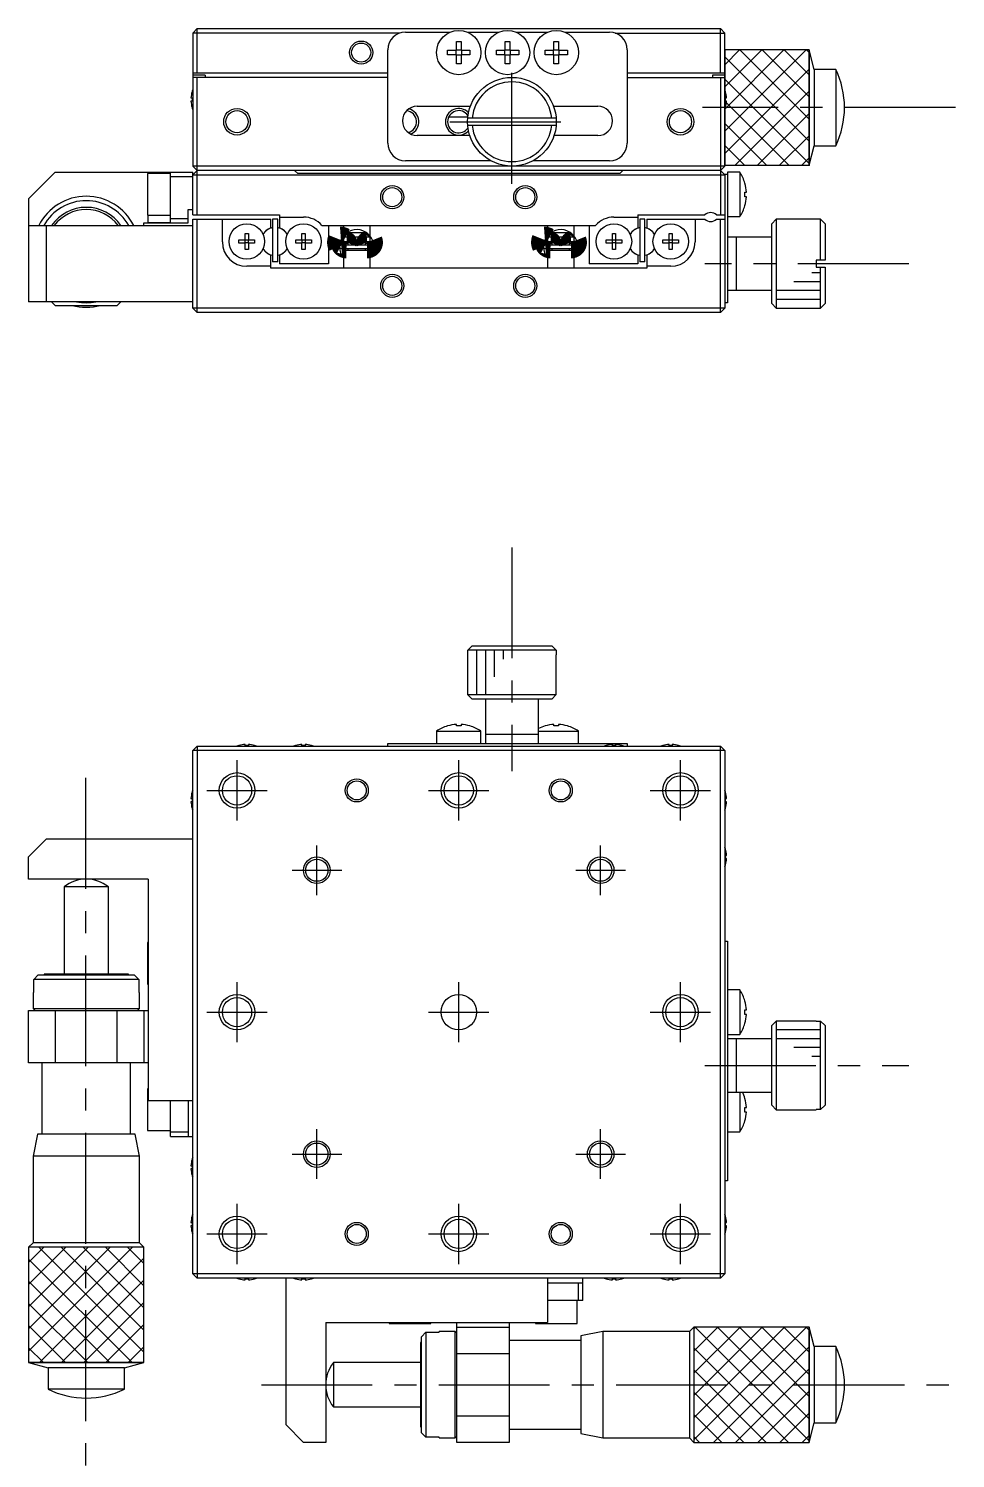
# Model space of a CAD drawing. Extents: x 45 to 379, y 23 to 268.
# Drawn here: x 110.7 to 215.2, y 106.8 to 267.9 of the extents above; entities that cross this region are included whole.
import ezdxf

# ---------------------------------------------------------------- set-up
doc = ezdxf.new("R2010")
doc.units = 0
doc.header["$LTSCALE"] = 10
doc.linetypes.add('CENTER', pattern=[2, 1.25, -0.25, 0.25, -0.25])
doc.layers.get('0').update_dxf_attribs({"linetype": 'CONTINUOUS'})
doc.layers.add('CENTER', color=1, linetype='CENTER')

msp = doc.modelspace()

# ---------------------------------------------------------------- linework, layer by layer
at = {"color": 7, "linetype": 'CONTINUOUS'}
for p, q in [((129.156142, 267.442377), (129.656142, 267.942377)), ((129.656142, 267.942377), (188.656142, 267.942377)), ((129.656142, 262.942377), (129.656142, 267.942377)), ((189.156142, 267.442377), (188.656142, 267.942377)), ((188.656142, 262.942377), (188.656142, 267.942377)), ((129.156142, 267.442377), (129.156142, 252.442377)), ((152.531642, 267.442377), (129.156142, 267.442377)), ((153.156142, 267.542377), (158.176346, 267.542377)), ((158.896142, 266.500967), (159.416142, 266.500967)), ((158.896142, 265.502377), (158.896142, 266.500967)), ((159.416142, 266.500967), (159.416142, 265.502377)), ((160.135938, 267.542377), (163.676346, 267.542377)), ((164.396142, 266.500967), (164.916142, 266.500967)), ((164.396142, 265.502377), (164.396142, 266.500967)), ((164.916142, 266.500967), (164.916142, 265.502377)), ((165.635938, 267.542377), (169.176346, 267.542377)), ((169.896142, 266.500967), (170.416142, 266.500967)), ((169.896142, 265.502377), (169.896142, 266.500967)), ((170.416142, 266.500967), (170.416142, 265.502377)), ((171.135938, 267.542377), (176.156142, 267.542377)), ((176.780642, 267.442377), (189.156142, 267.442377)), ((189.156142, 252.442377), (189.156142, 267.442377)), ((151.156142, 255.042377), (151.156142, 265.542377)), ((157.897552, 264.982377), (157.897552, 265.502377)), ((157.897552, 265.502377), (158.896142, 265.502377)), ((158.896142, 264.982377), (157.897552, 264.982377)), ((158.854767, 264.982377), (158.854767, 265.502377)), ((158.896142, 265.543752), (159.416142, 265.543752)), ((158.896142, 263.983788), (158.896142, 264.982377)), ((159.416142, 264.941002), (158.896142, 264.941002)), ((159.416142, 265.502377), (160.414732, 265.502377)), ((159.416142, 264.982377), (159.416142, 263.983788)), ((160.414732, 264.982377), (159.416142, 264.982377)), ((159.457517, 265.502377), (159.457517, 264.982377)), ((160.414732, 265.502377), (160.414732, 264.982377)), ((163.397552, 264.982377), (163.397552, 265.502377)), ((163.397552, 265.502377), (164.396142, 265.502377)), ((164.396142, 264.982377), (163.397552, 264.982377)), ((164.354767, 264.982377), (164.354767, 265.502377)), ((164.396142, 265.543752), (164.916142, 265.543752)), ((164.396142, 263.983788), (164.396142, 264.982377)), ((164.916142, 264.941002), (164.396142, 264.941002)), ((164.916142, 265.502377), (165.914732, 265.502377)), ((164.916142, 264.982377), (164.916142, 263.983788)), ((165.914732, 264.982377), (164.916142, 264.982377)), ((164.957517, 265.502377), (164.957517, 264.982377)), ((165.914732, 265.502377), (165.914732, 264.982377)), ((168.897552, 264.982377), (168.897552, 265.502377)), ((168.897552, 265.502377), (169.896142, 265.502377)), ((169.896142, 264.982377), (168.897552, 264.982377)), ((169.854767, 264.982377), (169.854767, 265.502377)), ((169.896142, 265.543752), (170.416142, 265.543752)), ((169.896142, 263.983788), (169.896142, 264.982377)), ((170.416142, 264.941002), (169.896142, 264.941002)), ((170.416142, 265.502377), (171.414732, 265.502377)), ((170.416142, 264.982377), (170.416142, 263.983788)), ((171.414732, 264.982377), (170.416142, 264.982377)), ((170.457517, 265.502377), (170.457517, 264.982377)), ((171.414732, 265.502377), (171.414732, 264.982377)), ((178.156142, 265.542377), (178.156142, 255.042377)), ((198.656149, 265.542376), (189.156142, 265.542376)), ((198.656149, 265.542376), (198.656149, 252.542378)), ((199.245637, 263.342377), (198.656149, 265.542376)), ((129.156142, 262.942377), (151.156142, 262.942377)), ((159.416142, 263.983788), (158.896142, 263.983788)), ((164.916142, 263.983788), (164.396142, 263.983788)), ((170.416142, 263.983788), (169.896142, 263.983788)), ((178.156142, 262.942377), (189.156142, 262.942377)), ((199.245637, 263.342377), (199.245637, 254.742377)), ((201.656148, 263.342377), (199.245637, 263.342377)), ((201.656148, 263.342377), (201.656148, 254.742377)), ((130.556142, 262.692377), (129.156142, 262.692377)), ((151.156142, 262.442377), (129.156142, 262.442377)), ((129.656142, 246.942377), (129.656142, 262.442377)), ((130.556142, 262.692377), (130.556142, 262.442377)), ((178.156142, 262.442377), (189.156142, 262.442377)), ((189.156142, 262.692377), (187.756142, 262.692377)), ((187.756142, 262.692377), (187.756142, 262.442377)), ((188.656142, 262.442377), (188.656142, 246.942377)), ((128.966283, 260.122377), (129.08662, 260.122377)), ((129.08662, 259.762377), (128.966283, 259.762377)), ((129.081998, 260.830993), (129.08662, 260.828739)), ((129.08662, 260.122377), (129.08662, 259.762377)), ((189.225664, 260.828739), (189.230286, 260.830993)), ((189.225664, 260.122377), (189.346001, 260.122377)), ((189.225664, 259.762377), (189.225664, 260.122377)), ((189.346001, 259.762377), (189.225664, 259.762377)), ((129.08662, 259.056016), (129.081998, 259.053761)), ((154.456142, 259.192377), (160.472394, 259.192377)), ((160.182945, 257.942377), (158.010498, 257.942377)), ((169.839891, 259.192377), (174.856142, 259.192377)), ((189.230286, 259.053761), (189.225664, 259.056016)), ((170.140116, 257.842377), (160.172168, 257.842377)), ((160.172168, 257.042377), (170.140116, 257.042377)), ((160.402459, 255.892377), (154.456142, 255.892377)), ((174.856142, 255.892377), (169.909825, 255.892377)), ((198.656149, 252.542378), (199.245637, 254.742377)), ((199.245637, 254.742377), (201.656148, 254.742377)), ((113.656142, 251.742377), (110.656142, 248.742377)), ((113.656142, 251.742377), (129.156142, 251.742377)), ((124.056142, 251.592377), (124.056142, 246.892377)), ((126.656142, 251.592377), (124.056142, 251.592377)), ((124.156142, 251.592377), (124.156142, 251.742377)), ((126.656142, 251.673199), (124.156142, 251.673199)), ((126.656142, 246.042377), (126.656142, 251.742377)), ((129.656142, 251.942377), (129.156142, 252.442377)), ((189.156142, 252.442377), (129.156142, 252.442377)), ((129.656142, 251.942377), (129.156142, 251.442377)), ((129.156142, 246.942377), (129.156142, 251.742377)), ((188.656142, 251.942377), (129.656142, 251.942377)), ((141.006142, 251.592377), (140.656142, 251.942377)), ((177.306142, 251.592377), (141.006142, 251.592377)), ((162.781274, 253.042377), (153.156142, 253.042377)), ((176.156142, 253.042377), (167.53101, 253.042377)), ((177.656142, 251.942377), (177.306142, 251.592377)), ((189.156142, 252.442377), (188.656142, 251.942377)), ((189.156142, 251.442377), (188.656142, 251.942377)), ((189.156142, 252.542378), (198.656149, 252.542378)), ((189.156142, 251.542377), (189.456142, 251.542377)), ((189.156142, 251.542377), (189.156142, 236.442377)), ((190.847799, 251.742377), (189.456142, 251.742377)), ((189.456142, 251.742377), (189.456142, 237.042377)), ((190.847799, 251.742377), (190.847799, 246.742377)), ((129.156142, 251.242377), (126.656142, 251.242377)), ((129.156142, 251.442377), (189.156142, 251.442377)), ((191.418723, 250.500967), (191.425578, 250.50431)), ((110.656142, 248.742377), (110.656142, 237.142377)), ((191.418723, 248.982377), (191.418723, 249.502377)), ((191.418723, 249.502377), (191.591095, 249.502377)), ((191.591095, 248.982377), (191.418723, 248.982377)), ((124.056142, 246.892377), (126.656142, 246.892377)), ((124.156142, 246.042377), (124.156142, 246.892377)), ((128.656142, 247.542377), (129.156142, 247.542377)), ((128.656142, 246.042377), (128.656142, 247.542377)), ((129.156142, 246.942377), (138.956142, 246.942377)), ((138.956142, 246.942377), (138.956142, 245.493183)), ((138.956142, 246.692377), (141.656142, 246.692377)), ((176.656142, 246.692377), (179.356142, 246.692377)), ((179.356142, 246.942377), (186.894704, 246.942377)), ((179.356142, 246.942377), (179.356142, 245.493183)), ((188.21758, 246.942377), (189.156142, 246.942377)), ((189.456142, 246.742377), (190.847799, 246.742377)), ((191.425578, 247.980444), (191.418723, 247.983788)), ((110.656142, 245.742377), (129.156142, 245.742377)), ((112.656142, 245.742377), (112.656142, 237.142377)), ((123.656142, 245.742377), (123.656142, 246.042377)), ((123.656142, 246.042377), (128.656142, 246.042377)), ((124.156142, 246.082641), (126.656142, 246.082641)), ((126.656142, 246.542377), (128.656142, 246.542377)), ((129.156142, 236.442377), (129.156142, 246.442377)), ((129.156142, 246.442377), (137.956142, 246.442377)), ((129.656142, 235.942377), (129.656142, 246.442377)), ((132.506142, 243.892377), (132.506142, 246.442377)), ((137.956142, 245.493183), (137.696047, 245.343017)), ((137.956142, 245.493183), (137.956142, 246.442377)), ((138.756142, 246.442377), (138.156142, 246.442377)), ((138.156142, 246.442377), (138.156142, 241.642377)), ((138.756142, 241.642377), (138.756142, 246.442377)), ((139.216237, 245.343017), (138.956142, 245.493183)), ((143.735204, 245.742377), (174.57708, 245.742377)), ((144.456142, 245.742377), (144.456142, 241.442377)), ((146.156142, 245.742377), (146.156142, 244.578993)), ((149.156142, 244.578622), (149.156142, 245.742377)), ((169.156142, 245.742377), (169.156142, 244.578993)), ((172.156142, 244.578622), (172.156142, 245.742377)), ((173.856142, 245.742377), (173.856142, 241.442377)), ((179.096047, 245.343017), (179.356142, 245.493183)), ((180.156142, 246.442377), (179.556142, 246.442377)), ((179.556142, 246.442377), (179.556142, 241.642377)), ((180.156142, 241.642377), (180.156142, 246.442377)), ((180.356142, 246.442377), (180.356142, 245.493183)), ((180.356142, 246.442377), (186.894704, 246.442377)), ((180.356142, 245.493183), (180.616237, 245.343017)), ((185.806142, 246.442377), (185.806142, 243.892377)), ((188.21758, 246.442377), (189.156142, 246.442377)), ((188.656142, 235.942377), (188.656142, 246.442377)), ((194.956142, 246.442377), (194.456142, 245.942377)), ((194.456142, 236.942377), (194.456142, 245.942377)), ((194.956142, 246.442377), (194.956142, 236.442377)), ((199.956142, 246.442377), (194.956142, 246.442377)), ((199.956142, 241.842377), (199.956142, 246.442377)), ((200.456142, 245.942377), (199.956142, 246.442377)), ((200.456142, 245.942377), (200.456142, 241.842377)), ((134.369781, 244.122377), (135.076142, 244.122377)), ((134.369781, 243.762377), (134.369781, 244.122377)), ((135.076142, 243.762377), (134.369781, 243.762377)), ((135.076142, 244.828739), (135.436142, 244.828739)), ((135.076142, 244.122377), (135.076142, 244.828739)), ((135.086514, 244.112005), (135.076142, 244.122377)), ((135.086514, 243.772749), (135.076142, 243.762377)), ((135.076142, 243.056016), (135.076142, 243.762377)), ((135.086514, 243.772749), (135.086514, 244.112005)), ((135.086514, 244.112005), (135.42577, 244.112005)), ((135.42577, 243.772749), (135.086514, 243.772749)), ((135.42577, 244.112005), (135.436142, 244.122377)), ((135.42577, 244.112005), (135.42577, 243.772749)), ((135.42577, 243.772749), (135.436142, 243.762377)), ((135.436142, 244.828739), (135.436142, 244.122377)), ((135.436142, 244.122377), (136.142503, 244.122377)), ((135.436142, 243.762377), (135.436142, 243.056016)), ((136.142503, 243.762377), (135.436142, 243.762377)), ((136.142503, 244.122377), (136.142503, 243.762377)), ((140.769781, 244.122377), (141.476142, 244.122377)), ((140.769781, 243.762377), (140.769781, 244.122377)), ((141.476142, 243.762377), (140.769781, 243.762377)), ((141.476142, 244.828739), (141.836142, 244.828739)), ((141.476142, 244.122377), (141.476142, 244.828739)), ((141.486514, 244.112005), (141.476142, 244.122377)), ((141.486514, 243.772749), (141.476142, 243.762377)), ((141.476142, 243.056016), (141.476142, 243.762377)), ((141.486514, 243.772749), (141.486514, 244.112005)), ((141.486514, 244.112005), (141.82577, 244.112005)), ((141.82577, 243.772749), (141.486514, 243.772749)), ((141.82577, 244.112005), (141.836142, 244.122377)), ((141.82577, 244.112005), (141.82577, 243.772749)), ((141.82577, 243.772749), (141.836142, 243.762377)), ((141.836142, 244.828739), (141.836142, 244.122377)), ((141.836142, 244.122377), (142.542503, 244.122377)), ((141.836142, 243.762377), (141.836142, 243.056016)), ((142.542503, 243.762377), (141.836142, 243.762377)), ((142.542503, 244.122377), (142.542503, 243.762377)), ((145.848446, 244.057424), (145.712486, 243.36997)), ((145.868125, 244.107637), (145.867702, 244.106908)), ((145.871492, 244.109677), (145.868125, 244.107637)), ((145.881512, 244.136069), (145.869695, 244.109075)), ((145.873724, 244.110169), (145.871492, 244.109677)), ((145.872523, 244.115774), (146.095942, 244.048073)), ((149.406142, 243.537377), (145.906142, 243.537377)), ((146.095942, 244.048073), (146.156148, 244.01788)), ((146.156142, 244.442377), (146.156142, 243.942377)), ((149.156142, 244.442377), (146.156142, 244.442377)), ((146.156142, 243.942377), (149.156142, 243.942377)), ((146.210459, 244.442377), (146.739627, 244.942377)), ((146.217947, 243.742377), (146.656142, 243.742377)), ((146.656142, 243.942377), (146.656142, 243.537377)), ((146.739627, 244.942377), (148.572657, 244.942377)), ((148.572657, 244.942377), (149.101825, 244.442377)), ((148.656142, 243.537377), (148.656142, 243.942377)), ((148.656142, 243.742377), (149.094326, 243.742377)), ((149.091352, 243.942535), (149.199831, 243.53742)), ((149.156142, 243.942377), (149.156142, 244.442377)), ((149.440361, 244.112216), (149.439805, 244.115565)), ((149.465963, 244.050022), (149.444582, 244.106908)), ((168.848446, 244.057424), (168.712486, 243.36997)), ((168.868125, 244.107637), (168.867702, 244.106908)), ((168.871492, 244.109677), (168.868125, 244.107637)), ((168.873724, 244.110169), (168.871492, 244.109677)), ((168.872523, 244.115774), (169.095942, 244.048073)), ((168.881512, 244.136069), (168.872782, 244.116236)), ((172.406142, 243.537377), (168.906142, 243.537377)), ((169.095942, 244.048073), (169.156148, 244.01788)), ((169.156142, 244.442377), (169.156142, 243.942377)), ((172.156142, 244.442377), (169.156142, 244.442377)), ((169.156142, 243.942377), (172.156142, 243.942377)), ((169.210459, 244.442377), (169.739627, 244.942377)), ((169.217947, 243.742377), (169.656142, 243.742377)), ((169.656142, 243.942377), (169.656142, 243.537377)), ((169.739627, 244.942377), (171.572657, 244.942377)), ((171.572657, 244.942377), (172.101825, 244.442377)), ((171.656142, 243.537377), (171.656142, 243.942377)), ((171.656142, 243.742377), (172.094326, 243.742377)), ((172.091352, 243.942535), (172.199831, 243.53742)), ((172.156142, 243.942377), (172.156142, 244.442377)), ((172.440361, 244.112216), (172.439805, 244.115565)), ((172.465963, 244.050022), (172.444582, 244.106908)), ((175.769781, 244.122377), (176.476142, 244.122377)), ((175.769781, 243.762377), (175.769781, 244.122377)), ((176.476142, 243.762377), (175.769781, 243.762377)), ((176.476142, 244.828739), (176.836142, 244.828739)), ((176.476142, 244.122377), (176.476142, 244.828739)), ((176.486514, 244.112005), (176.476142, 244.122377)), ((176.486514, 243.772749), (176.476142, 243.762377)), ((176.476142, 243.056016), (176.476142, 243.762377)), ((176.486514, 243.772749), (176.486514, 244.112005)), ((176.486514, 244.112005), (176.82577, 244.112005)), ((176.82577, 243.772749), (176.486514, 243.772749)), ((176.82577, 244.112005), (176.836142, 244.122377)), ((176.82577, 244.112005), (176.82577, 243.772749)), ((176.82577, 243.772749), (176.836142, 243.762377)), ((176.836142, 244.828739), (176.836142, 244.122377)), ((176.836142, 244.122377), (177.542503, 244.122377)), ((176.836142, 243.762377), (176.836142, 243.056016)), ((177.542503, 243.762377), (176.836142, 243.762377)), ((177.542503, 244.122377), (177.542503, 243.762377)), ((182.169781, 244.122377), (182.876142, 244.122377)), ((182.169781, 243.762377), (182.169781, 244.122377)), ((182.876142, 243.762377), (182.169781, 243.762377)), ((182.876142, 244.828739), (183.236142, 244.828739)), ((182.876142, 244.122377), (182.876142, 244.828739)), ((182.886514, 244.112005), (182.876142, 244.122377)), ((182.886514, 243.772749), (182.876142, 243.762377)), ((182.876142, 243.056016), (182.876142, 243.762377)), ((182.886514, 243.772749), (182.886514, 244.112005)), ((182.886514, 244.112005), (183.22577, 244.112005)), ((183.22577, 243.772749), (182.886514, 243.772749)), ((183.22577, 244.112005), (183.236142, 244.122377)), ((183.22577, 244.112005), (183.22577, 243.772749)), ((183.22577, 243.772749), (183.236142, 243.762377)), ((183.236142, 244.828739), (183.236142, 244.122377)), ((183.236142, 244.122377), (183.942503, 244.122377)), ((183.236142, 243.762377), (183.236142, 243.056016)), ((183.942503, 243.762377), (183.236142, 243.762377)), ((183.942503, 244.122377), (183.942503, 243.762377)), ((194.456142, 244.442377), (189.456142, 244.442377)), ((190.456142, 238.442377), (190.456142, 244.442377)), ((135.436142, 243.056016), (135.076142, 243.056016)), ((137.696047, 242.541737), (137.956142, 242.391571)), ((137.956142, 240.942377), (137.956142, 242.391571)), ((138.956142, 242.391571), (139.216237, 242.541737)), ((138.956142, 242.391571), (138.956142, 241.442377)), ((141.836142, 243.056016), (141.476142, 243.056016)), ((145.906142, 243.147377), (149.406142, 243.147377)), ((146.155011, 242.930787), (146.11246, 243.147354)), ((149.156142, 242.942377), (146.156142, 242.942377)), ((146.156142, 242.942377), (146.156142, 240.942377)), ((146.656142, 243.147377), (146.656142, 242.942377)), ((148.656142, 242.942377), (148.656142, 243.147377)), ((149.156142, 240.942377), (149.156142, 242.942377)), ((149.159511, 242.942131), (149.156228, 242.929944)), ((149.199508, 243.147321), (149.159511, 242.942131)), ((168.906142, 243.147377), (172.406142, 243.147377)), ((169.155011, 242.930787), (169.11246, 243.147354)), ((172.156142, 242.942377), (169.156142, 242.942377)), ((169.156142, 242.942377), (169.156142, 240.942377)), ((169.656142, 243.147377), (169.656142, 242.942377)), ((171.656142, 242.942377), (171.656142, 243.147377)), ((172.156142, 240.942377), (172.156142, 242.942377)), ((172.159511, 242.942131), (172.156228, 242.929944)), ((172.199508, 243.147321), (172.159511, 242.942131)), ((176.836142, 243.056016), (176.476142, 243.056016)), ((179.356142, 242.391571), (179.096047, 242.541737)), ((179.356142, 242.391571), (179.356142, 241.442377)), ((180.616237, 242.541737), (180.356142, 242.391571)), ((180.356142, 242.391571), (180.356142, 240.942377)), ((183.236142, 243.056016), (182.876142, 243.056016)), ((199.456142, 241.842377), (199.456142, 241.042377)), ((200.456142, 241.842377), (199.456142, 241.842377)), ((137.956142, 241.142377), (135.256142, 241.142377)), ((180.356142, 240.942377), (137.956142, 240.942377)), ((138.756142, 241.642377), (138.156142, 241.642377)), ((144.456142, 241.442377), (138.956142, 241.442377)), ((179.356142, 241.442377), (173.856142, 241.442377)), ((180.156142, 241.642377), (179.556142, 241.642377)), ((183.056142, 241.142377), (180.356142, 241.142377)), ((199.456142, 241.042377), (200.456142, 241.042377)), ((199.956142, 236.442377), (199.956142, 241.042377)), ((200.456142, 241.042377), (200.456142, 236.942377)), ((129.156142, 237.142377), (110.656142, 237.142377)), ((113.256142, 237.142377), (113.656142, 236.742377)), ((120.656142, 236.742377), (121.056142, 237.142377)), ((189.456142, 237.042377), (189.156142, 237.042377)), ((189.456142, 238.442377), (194.456142, 238.442377)), ((194.456142, 236.942377), (194.956142, 236.442377)), ((199.956142, 236.442377), (200.456142, 236.942377)), ((113.656142, 236.742377), (120.656142, 236.742377)), ((129.656142, 235.942377), (129.156142, 236.442377)), ((189.156142, 236.442377), (129.156142, 236.442377)), ((188.656142, 235.942377), (129.656142, 235.942377)), ((188.656142, 235.942377), (189.156142, 236.442377)), ((194.956142, 236.442377), (199.956142, 236.442377)), ((160.172168, 197.862747), (160.673955, 198.362747)), ((160.673955, 198.362747), (169.638329, 198.362747)), ((169.638329, 198.362747), (170.140116, 197.862747)), ((160.156142, 197.362747), (160.172168, 197.362747)), ((160.156142, 197.362747), (160.156142, 192.862747)), ((160.172168, 197.362747), (160.172168, 197.862747)), ((170.140116, 197.862747), (160.172168, 197.862747)), ((170.140116, 197.862747), (170.140116, 197.362747)), ((170.140116, 197.362747), (170.156142, 197.362747)), ((170.156142, 192.862747), (170.156142, 197.362747)), ((160.156142, 192.862747), (170.156142, 192.862747)), ((160.156142, 192.862747), (160.656142, 192.362747)), ((169.656142, 192.362747), (160.656142, 192.362747)), ((162.156142, 192.362747), (162.156142, 187.362747)), ((168.156142, 187.362747), (168.156142, 192.362747)), ((169.656142, 192.362747), (170.156142, 192.862747)), ((156.656142, 188.754404), (161.656142, 188.754404)), ((156.656142, 188.754404), (156.656142, 187.362747)), ((157.897552, 189.325328), (157.894209, 189.332183)), ((158.896142, 189.325328), (158.896142, 189.497699)), ((159.416142, 189.325328), (158.896142, 189.325328)), ((159.416142, 189.497699), (159.416142, 189.325328)), ((160.418075, 189.332183), (160.414732, 189.325328)), ((161.656142, 187.362747), (161.656142, 188.754404)), ((168.156142, 188.754404), (172.656142, 188.754404)), ((168.897552, 189.325328), (168.894209, 189.332183)), ((169.896142, 189.325328), (169.896142, 189.497699)), ((170.416142, 189.325328), (169.896142, 189.325328)), ((170.416142, 189.497699), (170.416142, 189.325328)), ((171.418075, 189.332183), (171.414732, 189.325328)), ((172.656142, 187.362747), (172.656142, 188.754404)), ((129.656142, 187.062747), (129.156142, 186.562747)), ((129.656142, 187.062747), (188.656142, 187.062747)), ((129.656142, 187.062747), (129.656142, 127.062747)), ((134.369781, 187.132269), (134.367526, 187.136891)), ((135.076142, 187.132269), (135.076142, 187.252606)), ((135.436142, 187.132269), (135.076142, 187.132269)), ((135.436142, 187.252606), (135.436142, 187.132269)), ((136.144758, 187.136891), (136.142503, 187.132269)), ((140.769781, 187.132269), (140.767526, 187.136891)), ((141.476142, 187.132269), (141.476142, 187.252606)), ((141.836142, 187.132269), (141.476142, 187.132269)), ((141.836142, 187.252606), (141.836142, 187.132269)), ((142.544758, 187.136891), (142.542503, 187.132269)), ((151.156142, 187.062747), (151.156142, 187.362747)), ((151.156142, 187.362747), (178.156142, 187.362747)), ((168.156142, 188.362747), (162.156142, 188.362747)), ((175.769781, 187.132269), (175.767526, 187.136891)), ((176.476142, 187.132269), (176.476142, 187.252606)), ((176.836142, 187.132269), (176.476142, 187.132269)), ((176.836142, 187.252606), (176.836142, 187.132269)), ((177.544758, 187.136891), (177.542503, 187.132269)), ((178.156142, 187.362747), (178.156142, 187.062747)), ((182.169781, 187.132269), (182.167526, 187.136891)), ((182.876142, 187.132269), (182.876142, 187.252606)), ((183.236142, 187.132269), (182.876142, 187.132269)), ((183.236142, 187.252606), (183.236142, 187.132269)), ((183.944758, 187.136891), (183.942503, 187.132269)), ((189.156142, 186.562747), (188.656142, 187.062747)), ((188.656142, 127.062747), (188.656142, 187.062747)), ((129.156142, 127.562747), (129.156142, 186.562747)), ((189.156142, 186.562747), (129.156142, 186.562747)), ((189.156142, 186.562747), (189.156142, 127.562747)), ((128.966283, 181.142747), (129.08662, 181.142747)), ((129.08662, 180.782747), (128.966283, 180.782747)), ((129.081998, 181.851363), (129.08662, 181.849108)), ((129.08662, 181.142747), (129.08662, 180.782747)), ((189.225664, 181.849108), (189.230286, 181.851363)), ((189.225664, 180.782747), (189.225664, 181.142747)), ((189.225664, 181.142747), (189.346001, 181.142747)), ((189.346001, 180.782747), (189.225664, 180.782747)), ((129.08662, 180.076385), (129.081998, 180.074131)), ((189.230286, 180.074131), (189.225664, 180.076385)), ((112.656142, 176.562747), (110.656142, 174.562747)), ((129.156142, 176.562747), (112.656142, 176.562747)), ((110.656142, 172.062747), (110.656142, 174.562747)), ((189.225664, 175.449108), (189.230286, 175.451363)), ((189.225664, 174.382747), (189.225664, 174.742747)), ((189.225664, 174.742747), (189.346001, 174.742747)), ((189.346001, 174.382747), (189.225664, 174.382747)), ((189.230286, 173.674131), (189.225664, 173.676385)), ((124.156142, 172.062747), (110.656142, 172.062747)), ((119.656138, 171.185238), (114.656146, 171.185238)), ((114.656146, 171.185238), (114.656146, 161.362747)), ((119.656138, 161.362747), (119.656138, 171.185238)), ((124.156142, 172.062747), (124.156142, 147.062747)), ((124.056142, 164.912747), (124.056142, 160.212747)), ((124.156142, 164.912747), (124.056142, 164.912747)), ((189.156142, 165.062747), (189.456142, 165.062747)), ((189.456142, 165.062747), (189.456142, 138.062747)), ((111.240062, 160.762747), (111.747815, 161.262747)), ((111.747815, 161.262747), (122.564469, 161.262747)), ((121.906142, 161.362747), (112.406142, 161.362747)), ((112.406142, 161.362747), (112.406142, 161.262747)), ((121.906142, 161.262747), (121.906142, 161.362747)), ((122.564469, 161.262747), (123.072222, 160.762747)), ((123.072222, 160.762747), (111.240062, 160.762747)), ((111.240062, 159.262747), (111.240062, 160.762747)), ((123.072222, 160.762747), (123.072222, 159.262747)), ((124.056142, 160.212747), (124.156142, 160.212747)), ((111.156142, 159.262747), (111.156142, 157.462747)), ((111.156142, 159.262747), (111.240062, 159.262747)), ((123.072222, 159.262747), (123.156142, 159.262747)), ((123.156142, 157.462747), (123.156142, 159.262747)), ((190.847799, 159.562747), (189.456142, 159.562747)), ((190.847799, 159.562747), (190.847799, 154.562747)), ((191.418723, 158.321336), (191.425578, 158.32468)), ((110.656142, 151.362747), (110.656142, 157.262747)), ((110.656142, 157.262747), (124.156142, 157.262747)), ((111.156142, 157.462747), (123.156142, 157.462747)), ((111.156142, 157.462747), (111.356142, 157.262747)), ((113.656142, 157.262747), (113.656142, 151.362747)), ((120.656142, 151.362747), (120.656142, 157.262747)), ((122.956142, 157.262747), (123.156142, 157.462747)), ((123.656142, 157.262747), (123.656142, 151.362747)), ((191.418723, 157.322747), (191.591095, 157.322747)), ((191.418723, 156.802747), (191.418723, 157.322747)), ((191.591095, 156.802747), (191.418723, 156.802747)), ((191.425578, 155.800814), (191.418723, 155.804157)), ((194.956142, 156.062747), (194.456142, 155.562747)), ((194.456142, 146.562747), (194.456142, 155.562747)), ((194.956142, 156.062747), (194.956142, 146.062747)), ((199.456142, 156.062747), (194.956142, 156.062747)), ((199.456142, 156.062747), (199.456142, 156.046721)), ((199.456142, 156.046721), (199.956142, 156.046721)), ((199.956142, 146.078773), (199.956142, 156.046721)), ((199.956142, 156.046721), (200.456142, 155.544934)), ((200.456142, 155.544934), (200.456142, 146.58056)), ((189.456142, 154.562747), (190.847799, 154.562747)), ((194.456142, 154.062747), (189.456142, 154.062747)), ((190.456142, 148.062747), (190.456142, 154.062747)), ((124.156142, 151.362747), (110.656142, 151.362747)), ((112.156142, 151.362747), (112.156142, 143.312747)), ((122.156142, 143.312747), (122.156142, 151.362747)), ((124.056142, 148.412747), (124.056142, 143.712747)), ((124.156142, 148.412747), (124.056142, 148.412747)), ((129.156142, 147.062747), (124.156142, 147.062747)), ((126.656142, 143.062747), (126.656142, 147.062747)), ((128.656142, 147.062747), (128.656142, 143.062745)), ((189.456142, 148.062747), (194.456142, 148.062747)), ((190.847799, 148.062747), (190.847799, 143.562747)), ((191.418723, 147.321336), (191.425578, 147.32468)), ((191.418723, 146.322747), (191.591095, 146.322747)), ((191.418723, 145.802747), (191.418723, 146.322747)), ((191.591095, 145.802747), (191.418723, 145.802747)), ((194.456142, 146.562747), (194.956142, 146.062747)), ((194.956142, 146.062747), (199.456142, 146.062747)), ((199.456142, 146.078773), (199.456142, 146.062747)), ((199.956142, 146.078773), (199.456142, 146.078773)), ((200.456142, 146.58056), (199.956142, 146.078773)), ((124.056142, 143.712747), (126.656142, 143.712747)), ((126.656142, 143.562747), (128.656142, 143.562747)), ((189.456142, 143.562747), (190.847799, 143.562747)), ((191.425578, 144.800814), (191.418723, 144.804157)), ((111.656145, 143.312747), (111.156146, 140.812748)), ((122.656139, 143.312747), (111.656145, 143.312747)), ((123.156138, 140.812748), (122.656139, 143.312747)), ((126.656142, 143.062745), (129.156142, 143.062745)), ((123.156138, 140.812748), (111.156146, 140.812748)), ((111.156146, 140.812748), (111.156146, 131.062743)), ((123.156138, 131.062743), (123.156138, 140.812748)), ((129.081998, 140.451363), (129.08662, 140.449108)), ((128.966283, 139.742747), (129.08662, 139.742747)), ((129.08662, 139.382747), (128.966283, 139.382747)), ((129.08662, 138.676385), (129.081998, 138.674131)), ((129.08662, 139.742747), (129.08662, 139.382747)), ((189.456142, 138.062747), (189.156142, 138.062747)), ((129.081998, 134.051363), (129.08662, 134.049108)), ((189.225664, 134.049108), (189.230286, 134.051363)), ((128.966283, 133.342747), (129.08662, 133.342747)), ((129.08662, 132.982747), (128.966283, 132.982747)), ((129.08662, 132.276385), (129.081998, 132.274131)), ((129.08662, 133.342747), (129.08662, 132.982747)), ((189.225664, 132.982747), (189.225664, 133.342747)), ((189.225664, 133.342747), (189.346001, 133.342747)), ((189.346001, 132.982747), (189.225664, 132.982747)), ((189.230286, 132.274131), (189.225664, 132.276385)), ((111.156146, 131.062743), (110.656143, 130.562741)), ((123.656141, 130.562741), (110.656143, 130.562741)), ((110.656143, 130.562741), (110.656143, 117.56274)), ((123.656141, 130.562741), (110.656143, 130.562741)), ((110.656143, 130.562741), (110.656143, 117.56274)), ((123.156138, 131.062743), (111.156146, 131.062743)), ((123.656141, 130.562741), (123.156138, 131.062743)), ((123.656141, 117.56274), (123.656141, 130.562741)), ((123.656141, 117.56274), (123.656141, 130.562741)), ((129.156142, 127.562747), (129.656142, 127.062747)), ((189.156142, 127.562747), (129.156142, 127.562747)), ((188.656142, 127.062747), (189.156142, 127.562747)), ((188.656142, 127.062747), (129.656142, 127.062747)), ((134.367526, 126.988603), (134.369781, 126.993225)), ((135.076142, 126.993225), (135.436142, 126.993225)), ((135.076142, 126.872888), (135.076142, 126.993225)), ((135.436142, 126.993225), (135.436142, 126.872888)), ((136.142503, 126.993225), (136.144758, 126.988603)), ((139.656142, 127.062747), (139.656142, 110.562747)), ((140.767526, 126.988603), (140.769781, 126.993225)), ((141.476142, 126.993225), (141.836142, 126.993225)), ((141.476142, 126.872888), (141.476142, 126.993225)), ((141.836142, 126.993225), (141.836142, 126.872888)), ((142.542503, 126.993225), (142.544758, 126.988603)), ((169.156142, 127.062747), (169.156142, 122.062747)), ((169.156142, 126.562747), (173.156144, 126.562747)), ((172.656142, 124.562747), (172.656142, 126.562747)), ((173.156144, 124.562747), (173.156144, 127.062747)), ((175.767526, 126.988603), (175.769781, 126.993225)), ((176.476142, 126.993225), (176.836142, 126.993225)), ((176.476142, 126.872888), (176.476142, 126.993225)), ((176.836142, 126.993225), (176.836142, 126.872888)), ((177.542503, 126.993225), (177.544758, 126.988603)), ((182.167526, 126.988603), (182.169781, 126.993225)), ((182.876142, 126.993225), (183.236142, 126.993225)), ((182.876142, 126.872888), (182.876142, 126.993225)), ((183.236142, 126.993225), (183.236142, 126.872888)), ((183.942503, 126.993225), (183.944758, 126.988603)), ((173.156142, 124.562747), (169.156142, 124.562747)), ((172.506142, 121.962747), (172.506142, 124.562747)), ((144.156142, 122.062747), (144.156142, 108.562747)), ((144.156142, 122.062747), (169.156142, 122.062747)), ((151.306142, 122.062747), (151.306142, 121.962747)), ((151.306142, 121.962747), (156.006142, 121.962747)), ((154.956142, 120.471074), (155.456142, 120.978827)), ((155.456142, 120.978827), (155.456142, 109.146667)), ((155.456142, 120.978827), (156.956142, 120.978827)), ((156.006142, 121.962747), (156.006142, 122.062747)), ((158.756142, 121.062747), (156.956142, 121.062747)), ((156.956142, 120.978827), (156.956142, 121.062747)), ((158.756142, 109.062747), (158.756142, 121.062747)), ((158.956142, 120.862747), (158.756142, 121.062747)), ((158.956142, 108.562747), (158.956142, 122.062747)), ((158.956142, 121.562747), (164.856142, 121.562747)), ((164.856142, 122.062747), (164.856142, 108.562747)), ((167.806142, 122.062747), (167.806142, 121.962747)), ((167.806142, 121.962747), (172.506142, 121.962747)), ((175.406141, 121.062743), (172.906142, 120.562744)), ((175.406141, 121.062743), (175.406141, 109.062751)), ((185.156146, 121.062743), (175.406141, 121.062743)), ((185.656148, 121.562746), (185.156146, 121.062743)), ((185.156146, 121.062743), (185.156146, 109.062751)), ((185.656148, 121.562746), (185.656148, 108.562748)), ((198.656149, 121.562746), (185.656148, 121.562746)), ((198.656149, 121.562746), (185.656148, 121.562746)), ((185.656148, 121.562746), (185.656148, 108.562748)), ((198.656149, 121.562746), (198.656149, 108.562748)), ((199.245637, 119.362747), (198.656149, 121.562746)), ((198.656149, 108.562748), (198.656149, 121.562746)), ((154.856142, 119.812747), (154.856142, 110.312747)), ((154.956142, 119.812747), (154.856142, 119.812747)), ((154.956142, 109.65442), (154.956142, 120.471074)), ((172.906142, 120.062747), (164.856142, 120.062747)), ((172.906142, 120.562744), (172.906142, 109.56275)), ((199.245637, 119.362747), (199.245637, 110.762747)), ((201.656148, 119.362747), (199.245637, 119.362747)), ((201.656148, 119.362747), (201.656148, 110.762747)), ((164.856142, 118.562747), (158.956142, 118.562747)), ((123.656141, 117.56274), (110.656143, 117.56274)), ((110.656143, 117.56274), (112.856142, 116.973252)), ((110.656143, 117.56274), (123.656141, 117.56274)), ((121.456142, 116.973252), (112.856142, 116.973252)), ((112.856142, 116.973252), (112.856142, 114.562741)), ((121.456142, 116.973252), (123.656141, 117.56274)), ((121.456142, 114.562741), (121.456142, 116.973252)), ((145.033651, 117.562743), (145.033651, 112.562751)), ((154.856142, 117.562743), (145.033651, 117.562743)), ((121.456142, 114.562741), (112.856142, 114.562741)), ((145.033651, 112.562751), (154.856142, 112.562751)), ((158.956142, 111.562747), (164.856142, 111.562747)), ((139.656142, 110.562747), (141.656142, 108.562747)), ((154.856142, 110.312747), (154.956142, 110.312747)), ((155.456142, 109.146667), (154.956142, 109.65442)), ((164.856142, 110.062747), (172.906142, 110.062747)), ((198.656149, 108.562748), (199.245637, 110.762747)), ((199.245637, 110.762747), (201.656148, 110.762747)), ((144.156142, 108.562747), (141.656142, 108.562747)), ((156.956142, 109.146667), (155.456142, 109.146667)), ((156.956142, 109.062747), (156.956142, 109.146667)), ((156.956142, 109.062747), (158.756142, 109.062747)), ((158.756142, 109.062747), (158.956142, 109.262747)), ((164.856142, 108.562747), (158.956142, 108.562747)), ((172.906142, 109.56275), (175.406141, 109.062751)), ((175.406141, 109.062751), (185.156146, 109.062751)), ((185.156146, 109.062751), (185.656148, 108.562748)), ((185.656148, 108.562748), (198.656149, 108.562748)), ((185.656148, 108.562748), (198.656149, 108.562748))]:
    msp.add_line(p, q, dxfattribs=at)
at = {"color": 3, "linetype": 'CONTINUOUS'}
for p, q in [((189.156142, 263.86991), (190.828608, 265.542376)), ((189.156142, 261.36991), (193.328608, 265.542376)), ((189.156142, 258.86991), (195.828608, 265.542376)), ((189.156142, 256.36991), (198.328608, 265.542376)), ((198.656149, 265.542376), (189.156142, 265.542376)), ((189.156142, 265.542376), (189.156142, 252.542378)), ((189.156142, 264.745335), (198.656149, 255.245328)), ((190.859101, 265.542376), (198.656149, 257.745328)), ((193.359101, 265.542376), (198.656149, 260.245328)), ((195.859101, 265.542376), (198.656149, 262.745328)), ((198.359101, 265.542376), (198.656149, 265.245328)), ((198.656149, 252.542378), (198.656149, 265.542376)), ((189.156142, 253.86991), (198.656149, 263.369917)), ((189.156142, 262.245335), (198.656149, 252.745328)), ((189.156142, 259.745335), (196.359099, 252.542378)), ((190.32861, 252.542378), (198.656149, 260.869917)), ((133.010498, 257.942377), (132.94722, 257.760193)), ((158.010498, 257.942377), (157.94722, 257.760193)), ((192.82861, 252.542378), (198.656149, 258.369917)), ((189.156142, 257.245335), (193.859099, 252.542378)), ((189.156142, 254.745335), (191.359099, 252.542378)), ((195.32861, 252.542378), (198.656149, 255.869917)), ((197.82861, 252.542378), (198.656149, 253.369917)), ((189.156142, 252.542378), (198.656149, 252.542378)), ((198.956142, 240.442377), (199.956142, 240.442377)), ((196.956142, 239.442377), (199.956142, 239.442377)), ((194.956142, 238.442377), (199.956142, 238.442377)), ((194.956142, 237.442377), (199.956142, 237.442377)), ((161.156142, 197.862747), (161.156142, 192.862747)), ((162.156142, 197.862747), (162.156142, 192.862747)), ((163.156142, 197.862747), (163.156142, 194.862747)), ((164.156142, 197.862747), (164.156142, 196.862747)), ((199.956142, 155.062747), (194.956142, 155.062747)), ((199.956142, 154.062747), (194.956142, 154.062747)), ((199.956142, 153.062747), (196.956142, 153.062747)), ((199.956142, 152.062747), (198.956142, 152.062747)), ((110.656143, 128.849542), (112.369342, 130.562741)), ((110.656143, 126.349542), (114.869342, 130.562741)), ((110.656143, 123.849542), (117.369342, 130.562741)), ((110.656143, 121.349542), (119.869342, 130.562741)), ((110.656143, 118.849542), (122.369342, 130.562741)), ((111.818367, 130.562741), (123.656141, 118.724967)), ((114.318367, 130.562741), (123.656141, 121.224967)), ((116.818367, 130.562741), (123.656141, 123.724967)), ((119.318367, 130.562741), (123.656141, 126.224967)), ((121.818367, 130.562741), (123.656141, 128.724967)), ((110.656143, 129.224965), (122.318368, 117.56274)), ((111.869341, 117.56274), (123.656141, 129.34954)), ((110.656143, 126.724965), (119.818368, 117.56274)), ((114.369341, 117.56274), (123.656141, 126.84954)), ((110.656143, 124.224965), (117.318368, 117.56274)), ((116.869341, 117.56274), (123.656141, 124.34954)), ((110.656143, 121.724965), (114.818368, 117.56274)), ((119.369341, 117.56274), (123.656141, 121.84954)), ((185.656148, 121.349547), (185.869347, 121.562746)), ((185.656148, 118.849547), (188.369347, 121.562746)), ((185.656148, 116.349547), (190.869347, 121.562746)), ((185.656148, 113.849547), (193.369347, 121.562746)), ((185.656148, 111.349547), (195.869347, 121.562746)), ((185.656148, 108.849547), (198.369347, 121.562746)), ((185.818362, 121.562746), (198.656149, 108.724959)), ((188.318362, 121.562746), (198.656149, 111.224959)), ((190.818362, 121.562746), (198.656149, 113.724959)), ((193.318362, 121.562746), (198.656149, 116.224959)), ((195.818362, 121.562746), (198.656149, 118.724959)), ((198.318362, 121.562746), (198.656149, 121.224959)), ((121.869341, 117.56274), (123.656141, 119.34954)), ((187.869349, 108.562748), (198.656149, 119.349548)), ((110.656143, 119.224965), (112.318368, 117.56274)), ((185.656148, 119.22496), (196.31836, 108.562748)), ((185.656148, 116.72496), (193.81836, 108.562748)), ((190.369349, 108.562748), (198.656149, 116.849548)), ((185.656148, 114.22496), (191.31836, 108.562748)), ((192.869349, 108.562748), (198.656149, 114.349548)), ((185.656148, 111.72496), (188.81836, 108.562748)), ((195.369349, 108.562748), (198.656149, 111.849548)), ((185.656148, 109.22496), (186.31836, 108.562748)), ((197.869349, 108.562748), (198.656149, 109.349548))]:
    msp.add_line(p, q, dxfattribs=at)
at = {"color": 7, "linetype": 'CONTINUOUS', "const_width": 3}
for points in [[(145.867702, 244.106908), (145.855648, 244.076741), (145.844489, 244.044322), (145.834966, 244.011395), (145.827103, 243.978043), (145.820918, 243.944349), (145.816426, 243.910394), (145.813636, 243.876262), (145.812557, 243.842036), (145.813189, 243.8078), (145.815531, 243.773637), (145.819578, 243.739631), (145.82532, 243.705864), (145.832743, 243.672421), (145.841828, 243.639381), (145.852555, 243.606826), (145.864897, 243.574835), (145.878825, 243.543488), (145.882517, 243.53583)], [(146.156142, 244.00689), (146.144154, 244.01322), (146.13152, 244.019663), (146.118324, 244.026177), (146.104653, 244.032719), (146.090599, 244.039245), (146.076255, 244.045711), (146.061717, 244.052074), (146.047081, 244.058292), (146.032445, 244.064324), (146.017905, 244.07013), (146.003559, 244.075671), (145.989502, 244.08091), (145.975828, 244.085812), (145.962628, 244.090345), (145.949989, 244.094478), (145.937995, 244.098185), (145.926726, 244.101439), (145.916258, 244.104221), (145.906659, 244.106511), (145.897995, 244.108293), (145.890321, 244.109557), (145.88369, 244.110294), (145.878145, 244.110498), (145.873724, 244.110169)], [(146.507641, 243.537377), (146.493416, 243.537711), (146.478436, 243.538771), (146.463527, 243.540554), (146.448723, 243.543058), (146.43406, 243.546275), (146.419572, 243.550199), (146.405292, 243.554822), (146.391255, 243.560133), (146.377495, 243.56612), (146.364043, 243.572771), (146.350933, 243.580072), (146.338195, 243.588005), (146.325862, 243.596553), (146.313963, 243.605699), (146.302528, 243.61542), (146.291587, 243.625696), (146.281166, 243.636503), (146.271294, 243.647816), (146.261995, 243.659609), (146.253294, 243.671855), (146.245216, 243.684524), (146.237782, 243.697587), (146.231013, 243.711011), (146.224928, 243.724764), (146.219545, 243.738811), (146.214878, 243.753118), (146.210943, 243.767648), (146.207751, 243.782364), (146.205312, 243.797228), (146.203634, 243.812201), (146.202722, 243.827244), (146.20258, 243.842318), (146.203209, 243.857382), (146.204607, 243.872397), (146.20677, 243.887323), (146.209694, 243.90212), (146.213369, 243.916749), (146.217785, 243.931172), (146.22293, 243.945352), (146.226337, 243.953672)], [(149.085947, 243.953672), (149.091713, 243.939128), (149.096529, 243.924866), (149.100614, 243.910374), (149.103958, 243.895687), (149.106548, 243.880846), (149.108378, 243.865887), (149.109442, 243.850851), (149.109737, 243.835777), (149.10926, 243.820705), (149.108014, 243.805675), (149.106001, 243.790727), (149.103227, 243.7759), (149.099701, 243.761234), (149.095433, 243.746767), (149.090435, 243.732536), (149.084722, 243.718578), (149.078309, 243.704929), (149.071216, 243.691623), (149.063462, 243.678694), (149.055068, 243.666174), (149.046059, 243.654093), (149.036458, 243.64248), (149.026291, 243.631363), (149.015586, 243.620769), (149.004371, 243.61072), (148.992674, 243.601242), (148.980525, 243.592354), (148.967956, 243.584077), (148.954999, 243.576429), (148.941684, 243.569427), (148.928045, 243.563086), (148.914116, 243.55742), (148.899929, 243.55244), (148.88552, 243.548157), (148.870921, 243.544579), (148.856169, 243.541715), (148.841298, 243.53957), (148.826342, 243.538149), (148.811338, 243.537453), (148.804643, 243.537377)], [(168.867702, 244.106908), (168.855648, 244.076741), (168.844489, 244.044322), (168.834966, 244.011395), (168.827103, 243.978043), (168.820918, 243.944349), (168.816426, 243.910394), (168.813636, 243.876262), (168.812557, 243.842036), (168.813189, 243.8078), (168.815531, 243.773637), (168.819578, 243.739631), (168.82532, 243.705864), (168.832743, 243.672421), (168.841828, 243.639381), (168.852555, 243.606826), (168.864897, 243.574835), (168.878825, 243.543488), (168.882517, 243.53583)], [(169.156142, 244.00689), (169.144154, 244.01322), (169.13152, 244.019663), (169.118324, 244.026177), (169.104653, 244.032719), (169.090599, 244.039245), (169.076255, 244.045711), (169.061717, 244.052074), (169.047081, 244.058292), (169.032445, 244.064324), (169.017905, 244.07013), (169.003559, 244.075671), (168.989502, 244.08091), (168.975828, 244.085812), (168.962628, 244.090345), (168.949989, 244.094478), (168.937995, 244.098185), (168.926726, 244.101439), (168.916258, 244.104221), (168.906659, 244.106511), (168.897995, 244.108293), (168.890321, 244.109557), (168.88369, 244.110294), (168.878145, 244.110498), (168.873724, 244.110169)], [(169.507641, 243.537377), (169.493416, 243.537711), (169.478436, 243.538771), (169.463527, 243.540554), (169.448723, 243.543058), (169.43406, 243.546275), (169.419572, 243.550199), (169.405292, 243.554822), (169.391255, 243.560133), (169.377495, 243.56612), (169.364043, 243.572771), (169.350933, 243.580072), (169.338195, 243.588005), (169.325862, 243.596553), (169.313963, 243.605699), (169.302528, 243.61542), (169.291587, 243.625696), (169.281166, 243.636503), (169.271294, 243.647816), (169.261995, 243.659609), (169.253294, 243.671855), (169.245216, 243.684524), (169.237782, 243.697587), (169.231013, 243.711011), (169.224928, 243.724764), (169.219545, 243.738811), (169.214878, 243.753118), (169.210943, 243.767648), (169.207751, 243.782364), (169.205312, 243.797228), (169.203634, 243.812201), (169.202722, 243.827244), (169.20258, 243.842318), (169.203209, 243.857382), (169.204607, 243.872397), (169.20677, 243.887323), (169.209694, 243.90212), (169.213369, 243.916749), (169.217785, 243.931172), (169.22293, 243.945352), (169.226337, 243.953672)], [(172.085947, 243.953672), (172.091713, 243.939128), (172.096529, 243.924866), (172.100614, 243.910374), (172.103958, 243.895687), (172.106548, 243.880846), (172.108378, 243.865887), (172.109442, 243.850851), (172.109737, 243.835777), (172.10926, 243.820705), (172.108014, 243.805675), (172.106001, 243.790727), (172.103227, 243.7759), (172.099701, 243.761234), (172.095433, 243.746767), (172.090435, 243.732536), (172.084722, 243.718578), (172.078309, 243.704929), (172.071216, 243.691623), (172.063462, 243.678694), (172.055068, 243.666174), (172.046059, 243.654093), (172.036458, 243.64248), (172.026291, 243.631363), (172.015586, 243.620769), (172.004371, 243.61072), (171.992674, 243.601242), (171.980525, 243.592354), (171.967956, 243.584077), (171.954999, 243.576429), (171.941684, 243.569427), (171.928045, 243.563086), (171.914116, 243.55742), (171.899929, 243.55244), (171.88552, 243.548157), (171.870921, 243.544579), (171.856169, 243.541715), (171.841298, 243.53957), (171.826342, 243.538149), (171.811338, 243.537453), (171.804643, 243.537377)]]:
    msp.add_lwpolyline(points, dxfattribs=at)
at = {"color": 7, "linetype": 'CONTINUOUS'}
for centre, radius in [((159.156142, 265.242377), 2.5), ((164.656142, 265.242377), 2.5), ((170.156142, 265.242377), 2.5), ((148.156142, 265.242377), 1.075), ((165.156142, 257.442377), 5), ((134.156142, 257.442377), 1.25), ((184.156142, 257.442377), 1.25), ((151.656142, 248.942377), 1.075), ((166.656142, 248.942377), 1.075), ((135.256142, 243.942377), 2), ((141.656142, 243.942377), 2), ((176.656142, 243.942377), 2), ((183.056142, 243.942377), 2), ((151.656142, 238.942377), 1.075), ((166.656142, 238.942377), 1.075), ((134.156142, 182.062747), 1.65), ((147.656142, 182.062747), 1.075), ((159.156142, 182.062747), 1.65), ((170.656142, 182.062747), 1.075), ((184.156142, 182.062747), 1.65), ((143.156142, 173.062747), 1.25), ((175.156142, 173.062747), 1.25), ((134.156142, 157.062747), 1.65), ((159.156142, 157.062747), 2), ((184.156142, 157.062747), 1.65), ((143.156142, 141.062747), 1.25), ((175.156142, 141.062747), 1.25), ((134.156142, 132.062747), 1.65), ((147.656142, 132.062747), 1.075), ((159.156142, 132.062747), 1.65), ((170.656142, 132.062747), 1.075), ((184.156142, 132.062747), 1.65)]:
    msp.add_circle(centre, radius, dxfattribs=at)
at = {"color": 3, "linetype": 'CONTINUOUS'}
for centre, radius in [((148.156142, 265.242377), 1.3), ((134.156142, 257.442377), 1.5), ((184.156142, 257.442377), 1.5), ((151.656142, 248.942377), 1.3), ((166.656142, 248.942377), 1.3), ((151.656142, 238.942377), 1.3), ((166.656142, 238.942377), 1.3), ((134.156142, 182.062747), 2), ((159.156142, 182.062747), 2), ((184.156142, 182.062747), 2), ((147.656142, 182.062747), 1.3), ((170.656142, 182.062747), 1.3), ((143.156142, 173.062747), 1.5), ((175.156142, 173.062747), 1.5), ((134.156142, 157.062747), 2), ((184.156142, 157.062747), 2), ((143.156142, 141.062747), 1.5), ((175.156142, 141.062747), 1.5), ((134.156142, 132.062747), 2), ((159.156142, 132.062747), 2), ((184.156142, 132.062747), 2), ((147.656142, 132.062747), 1.3), ((170.656142, 132.062747), 1.3)]:
    msp.add_circle(centre, radius, dxfattribs=at)
at = {"color": 7, "linetype": 'CONTINUOUS'}
for centre, radius, start, end in [((153.156142, 265.542377), 2, 90, 180), ((176.156142, 265.542377), 2, 0, 90), ((192.911148, 259.042377), 9.745001, 333.816209, 26.183791), ((165.156142, 257.442377), 4.5, 5.099689, 174.900311), ((132.156142, 259.942377), 3.194933, 163.893288, 176.770291), ((132.156142, 259.942377), 3.194933, 183.229709, 196.106712), ((132.156142, 259.942377), 3.2, 159.635865, 163.877467), ((186.156142, 259.942377), 3.2, 16.122533, 20.364135), ((186.156142, 259.942377), 3.194933, 3.229709, 16.106712), ((186.156142, 259.942377), 3.194933, 343.893288, 356.770291), ((132.156142, 259.942377), 3.2, 196.122533, 200.364135), ((154.456142, 257.542377), 1.65, 90, 270), ((153.156142, 257.442377), 1.25, 283.934541, 84.86287), ((159.156142, 257.442377), 1.25, 33.12294, 326.87706), ((174.856142, 257.542377), 1.65, 270, 90), ((186.156142, 259.942377), 3.2, 339.635865, 343.877467), ((165.156142, 257.442377), 4.5, 185.099689, 354.900311), ((153.156142, 255.042377), 2, 180, 270), ((176.156142, 255.042377), 2, 270, 0), ((187.106142, 249.242377), 4.5, 16.285843, 33.748989), ((187.106142, 249.242377), 4.492483, 3.317816, 16.26943), ((117.156142, 243.042377), 6, 26.743684, 153.256316), ((117.156142, 243.042377), 5.5, 29.400351, 150.599649), ((187.106142, 249.242377), 4.492483, 343.73057, 356.682184), ((117.156142, 243.042377), 4.75, 34.640194, 145.359806), ((141.656142, 243.942377), 2.75, 40.885193, 90), ((176.656142, 243.942377), 2.75, 90, 139.114807), ((187.556142, 246.192377), 1, 48.590378, 131.409622), ((187.106142, 249.242377), 4.5, 326.251011, 343.714157), ((138.571047, 243.827472), 1.75, 120, 148.118467), ((138.456141, 243.942377), 1.5875, 100.893016, 149.566737), ((138.456141, 243.942377), 1.5875, 30.433182, 79.10691), ((138.341237, 243.827472), 1.75, 31.881533, 60), ((147.656001, 243.342063), 1.94403, 0.734734, 156.839517), ((170.656001, 243.342063), 1.94403, 0.734734, 156.839517), ((179.971047, 243.827472), 1.75, 120, 148.118467), ((179.856141, 243.942377), 1.5875, 100.893016, 149.566737), ((179.856141, 243.942377), 1.5875, 30.433182, 79.10691), ((179.741237, 243.827472), 1.75, 31.881533, 60), ((187.556142, 247.192377), 1, 228.590378, 311.409622), ((135.256142, 243.892377), 2.75, 180, 270), ((145.906142, 243.342377), 0.195, 90, 270), ((149.406142, 243.342377), 0.195, 270, 90), ((168.906142, 243.342377), 0.195, 90, 270), ((172.406142, 243.342377), 0.195, 270, 90), ((183.056142, 243.892377), 2.75, 270, 0), ((138.571047, 244.057282), 1.75, 211.881533, 240), ((138.456141, 243.942377), 1.5875, 210.433263, 259.106984), ((138.456141, 243.942377), 1.5875, 280.89309, 329.566818), ((138.341237, 244.057282), 1.75, 300, 328.118467), ((147.661313, 243.344204), 1.949107, 180.724667, 219.426223), ((147.659977, 243.341298), 1.939975, 320.469098, 359.286231), ((170.661313, 243.344204), 1.949107, 180.724667, 219.426223), ((170.659977, 243.341298), 1.939975, 320.469098, 359.286231), ((179.971047, 244.057282), 1.75, 211.881533, 240), ((179.856141, 243.942377), 1.5875, 210.433263, 259.106984), ((179.856141, 243.942377), 1.5875, 280.89309, 329.566818), ((179.741237, 244.057282), 1.75, 300, 328.118467), ((117.156142, 243.042377), 6, 259.524686, 280.475314), ((117.156142, 243.042377), 6.499999, 255.750002, 284.249998), ((159.156142, 185.012747), 4.5, 106.285843, 123.748989), ((159.156142, 185.012747), 4.492483, 93.317816, 106.26943), ((159.156142, 185.012747), 4.492483, 73.73057, 86.682184), ((159.156142, 185.012747), 4.5, 56.251011, 73.714157), ((170.156142, 185.012747), 4.5, 106.285843, 116.3878), ((170.156142, 185.012747), 4.492483, 93.317816, 106.26943), ((170.156142, 185.012747), 4.492483, 73.73057, 86.682184), ((170.156142, 185.012747), 4.5, 56.251011, 73.714157), ((135.256142, 184.062747), 3.2, 106.122533, 110.364135), ((135.256142, 184.062747), 3.194933, 93.229709, 106.106712), ((135.256142, 184.062747), 3.194933, 73.893288, 86.770291), ((135.256142, 184.062747), 3.2, 69.635865, 73.877467), ((141.656142, 184.062747), 3.2, 106.122533, 110.364135), ((141.656142, 184.062747), 3.194933, 93.229709, 106.106712), ((141.656142, 184.062747), 3.194933, 73.893288, 86.770291), ((141.656142, 184.062747), 3.2, 69.635865, 73.877467), ((176.656142, 184.062747), 3.2, 106.122533, 110.364135), ((176.656142, 184.062747), 3.194933, 93.229709, 106.106712), ((176.656142, 184.062747), 3.194933, 73.893288, 86.770291), ((176.656142, 184.062747), 3.2, 69.635865, 73.877467), ((183.056142, 184.062747), 3.2, 106.122533, 110.364135), ((183.056142, 184.062747), 3.194933, 93.229709, 106.106712), ((183.056142, 184.062747), 3.194933, 73.893288, 86.770291), ((183.056142, 184.062747), 3.2, 69.635865, 73.877467), ((132.156142, 180.962747), 3.194933, 163.893288, 176.770291), ((132.156142, 180.962747), 3.194933, 183.229709, 196.106712), ((132.156142, 180.962747), 3.2, 159.635865, 163.877467), ((186.156142, 180.962747), 3.2, 16.122533, 20.364135), ((186.156142, 180.962747), 3.194933, 3.229709, 16.106712), ((186.156142, 180.962747), 3.194933, 343.893288, 356.770291), ((132.156142, 180.962747), 3.2, 196.122533, 200.364135), ((186.156142, 180.962747), 3.2, 339.635865, 343.877467), ((186.156142, 174.562747), 3.2, 16.122533, 20.364135), ((186.156142, 174.562747), 3.194933, 3.229709, 16.106712), ((186.156142, 174.562747), 3.194933, 343.893288, 356.770291), ((186.156142, 174.562747), 3.2, 339.635865, 343.877467), ((117.156139, 168.062742), 3.999997, 51.317795, 128.682173), ((187.106142, 157.062747), 4.5, 16.285843, 33.748989), ((187.106142, 157.062747), 4.492483, 3.317816, 16.26943), ((187.106142, 157.062747), 4.492483, 343.73057, 356.682184), ((187.106142, 157.062747), 4.5, 326.251011, 343.714157), ((187.106142, 146.062747), 4.5, 16.285843, 26.3878), ((187.106142, 146.062747), 4.492483, 3.317816, 16.26943), ((187.106142, 146.062747), 4.492483, 343.73057, 356.682184), ((187.106142, 146.062747), 4.5, 326.251011, 343.714157), ((132.156142, 139.562747), 3.194933, 163.893288, 176.770291), ((132.156142, 139.562747), 3.2, 159.635865, 163.877467), ((132.156142, 139.562747), 3.194933, 183.229709, 196.106712), ((132.156142, 139.562747), 3.2, 196.122533, 200.364135), ((132.156142, 133.162747), 3.194933, 163.893288, 176.770291), ((132.156142, 133.162747), 3.2, 159.635865, 163.877467), ((186.156142, 133.162747), 3.2, 16.122533, 20.364135), ((186.156142, 133.162747), 3.194933, 3.229709, 16.106712), ((132.156142, 133.162747), 3.194933, 183.229709, 196.106712), ((132.156142, 133.162747), 3.2, 196.122533, 200.364135), ((186.156142, 133.162747), 3.2, 339.635865, 343.877467), ((186.156142, 133.162747), 3.194933, 343.893288, 356.770291), ((135.256142, 130.062747), 3.2, 249.635865, 253.877467), ((135.256142, 130.062747), 3.194933, 253.893288, 266.770291), ((135.256142, 130.062747), 3.194933, 273.229709, 286.106712), ((135.256142, 130.062747), 3.2, 286.122533, 290.364135), ((141.656142, 130.062747), 3.2, 249.635865, 253.877467), ((141.656142, 130.062747), 3.194933, 253.893288, 266.770291), ((141.656142, 130.062747), 3.194933, 273.229709, 286.106712), ((141.656142, 130.062747), 3.2, 286.122533, 290.364135), ((176.656142, 130.062747), 3.2, 249.635865, 253.877467), ((176.656142, 130.062747), 3.194933, 253.893288, 266.770291), ((176.656142, 130.062747), 3.194933, 273.229709, 286.106712), ((176.656142, 130.062747), 3.2, 286.122533, 290.364135), ((183.056142, 130.062747), 3.2, 249.635865, 253.877467), ((183.056142, 130.062747), 3.194933, 253.893288, 266.770291), ((183.056142, 130.062747), 3.194933, 273.229709, 286.106712), ((183.056142, 130.062747), 3.2, 286.122533, 290.364135), ((192.911148, 115.062744), 9.745001, 333.816215, 26.183798), ((148.156147, 115.062744), 3.999997, 141.317795, 218.682173), ((117.15614, 123.307741), 9.745001, 243.816215, 296.183798)]:
    msp.add_arc(centre, radius, start, end, dxfattribs=at)
at = {"color": 3, "linetype": 'CONTINUOUS'}
for centre, radius, start, end in [((153.156142, 257.442377), 1.5, 292.688088, 76.109323), ((159.156142, 257.442377), 1.5, 42.598813, 317.401187), ((117.156142, 243.042377), 4.5, 36.869898, 143.130102)]:
    msp.add_arc(centre, radius, start, end, dxfattribs=at)
for p in [(189.156142, 265.542376), (198.656149, 252.542378)]:
    msp.add_point(p, dxfattribs=at)
at = {"layer": 'CENTER', "color": 1, "linetype": 'CENTER'}
for p, q in [((165.156142, 250.442377), (165.156142, 264.442377)), ((215.156146, 259.042377), (186.656146, 259.042377)), ((158.156142, 257.442377), (172.156142, 257.442377)), ((209.906146, 241.442377), (186.906146, 241.442377)), ((165.156142, 209.462747), (165.156142, 184.212747)), ((134.156142, 178.662747), (134.156142, 185.462747)), ((159.156142, 178.662747), (159.156142, 185.462747)), ((184.156142, 178.662747), (184.156142, 185.462747)), ((117.056142, 183.462747), (117.056142, 102.212747)), ((130.756142, 182.062747), (137.556142, 182.062747)), ((155.756142, 182.062747), (162.556142, 182.062747)), ((180.756142, 182.062747), (187.556142, 182.062747)), ((143.156142, 170.262747), (143.156142, 175.862747)), ((175.156142, 170.262747), (175.156142, 175.862747)), ((140.356142, 173.062747), (145.956142, 173.062747)), ((172.356142, 173.062747), (177.956142, 173.062747)), ((134.156142, 153.662747), (134.156142, 160.462747)), ((159.156142, 153.662747), (159.156142, 160.462747)), ((184.156142, 153.662747), (184.156142, 160.462747)), ((130.756142, 157.062747), (137.556142, 157.062747)), ((155.756142, 157.062747), (162.556142, 157.062747)), ((180.756142, 157.062747), (187.556142, 157.062747)), ((186.906146, 151.062747), (209.906146, 151.062747)), ((143.156142, 138.262747), (143.156142, 143.862747)), ((175.156142, 138.262747), (175.156142, 143.862747)), ((140.356142, 141.062747), (145.956142, 141.062747)), ((172.356142, 141.062747), (177.956142, 141.062747)), ((134.156142, 128.662747), (134.156142, 135.462747)), ((159.156142, 128.662747), (159.156142, 135.462747)), ((184.156142, 128.662747), (184.156142, 135.462747)), ((130.756142, 132.062747), (137.556142, 132.062747)), ((155.756142, 132.062747), (162.556142, 132.062747)), ((180.756142, 132.062747), (187.556142, 132.062747)), ((136.906146, 115.062747), (214.406146, 115.062747))]:
    msp.add_line(p, q, dxfattribs=at)

doc.saveas('drawing.dxf')
